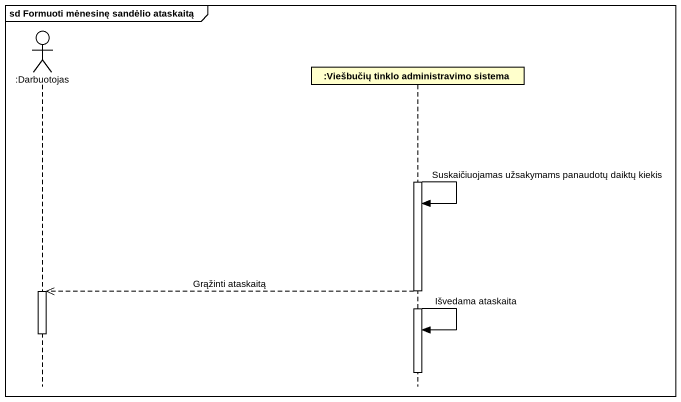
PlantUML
@startuml
mainframe sd Formuoti mėnesinę sandėlio ataskaitą
hide footbox
actor ":Darbuotojas" as Darbuotojas
participant ":Viešbučių tinklo administravimo sistema" as Viešbučių_tinklo

activate Viešbučių_tinklo
Viešbučių_tinklo -> Viešbučių_tinklo : Suskaičiuojamas užsakymams panaudotų daiktų kiekis
Viešbučių_tinklo -->> Darbuotojas : Grąžinti ataskaitą
activate Darbuotojas
Viešbučių_tinklo -> Viešbučių_tinklo : Išvedama ataskaita
deactivate Darbuotojas
deactivate Viešbučių_tinklo
@enduml
